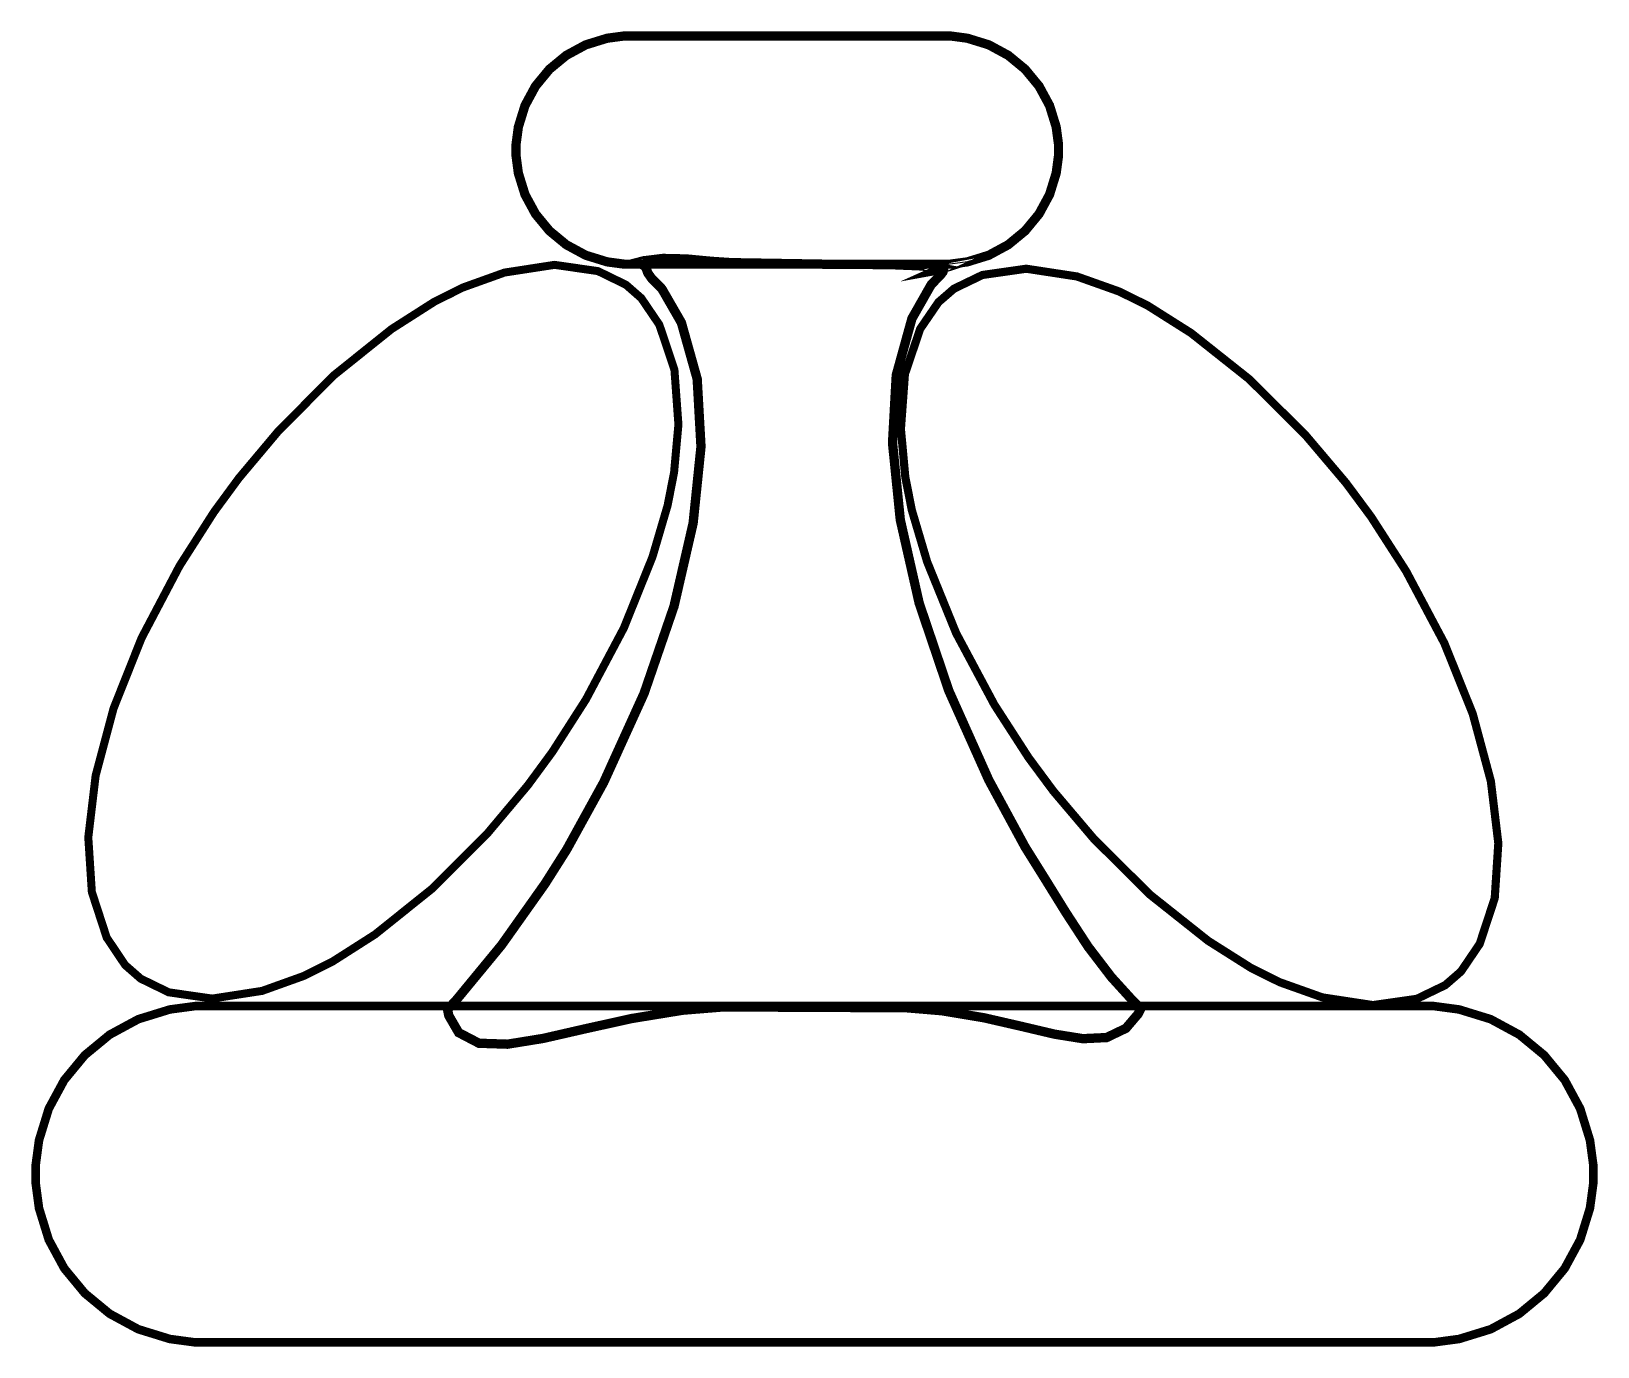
# Model space of a CAD drawing. Extents: x 0 to 5.71, y 0 to 4.81.
import ezdxf

# ---------------------------------------------------------------- set-up
doc = ezdxf.new("R2010")
doc.units = 0
doc.layers.get('0').update_dxf_attribs({"linetype": 'CONTINUOUS'})

msp = doc.modelspace()

# ---------------------------------------------------------------- linework, layer by layer
at = {"color": 0}
for points, const_width in [([(2.18522, 4.78874), (3.33106, 4.78874), (3.35206, 4.78874), (3.41521, 4.78033), (3.49349, 4.75613), (3.56429, 4.71778), (3.62592, 4.66699), (3.67671, 4.60536), (3.71506, 4.53456), (3.73926, 4.45628), (3.74772, 4.39312), (3.74772, 4.37207), (3.74772, 4.35107), (3.73926, 4.28792), (3.71506, 4.20958), (3.67671, 4.13883), (3.62592, 4.07721), (3.56429, 4.02642), (3.49349, 3.98807), (3.41521, 3.96386), (3.35206, 3.9554), (3.33106, 3.9554), (2.18522, 3.9554), (2.16417, 3.9554), (2.10101, 3.96386), (2.02268, 3.98807), (1.95193, 4.02642), (1.89031, 4.07721), (1.83951, 4.13883), (1.80117, 4.20958), (1.77696, 4.28792), (1.76856, 4.35107), (1.76856, 4.37207), (1.76856, 4.39312), (1.77696, 4.45628), (1.80117, 4.53456), (1.83951, 4.60536), (1.89031, 4.66699), (1.95193, 4.71778), (2.02268, 4.75613), (2.10101, 4.78033), (2.16417, 4.78874), (2.18522, 4.78874)], 0.033671), ([(1.85607, 2.11361), (1.81153, 2.053), (1.66607, 1.87978), (1.46322, 1.67617), (1.25363, 1.50825), (1.09798, 1.40886), (1.04324, 1.38146), (0.995118, 1.35742), (0.842122, 1.30246), (0.659885, 1.27431), (0.501357, 1.2972), (0.399143, 1.34706), (0.371636, 1.37109), (0.342339, 1.39675), (0.274957, 1.49713), (0.220811, 1.66342), (0.207844, 1.8629), (0.2347, 2.0886), (0.299968, 2.33356), (0.40229, 2.59071), (0.540311, 2.85314), (0.666504, 3.05083), (0.712674, 3.11367), (0.757161, 3.17432), (0.902615, 3.34754), (1.10547, 3.55111), (1.3151, 3.71907), (1.47076, 3.81847), (1.52556, 3.84581), (1.57363, 3.8699), (1.72657, 3.92486), (1.90886, 3.95296), (2.06739, 3.93012), (2.1696, 3.88026), (2.19715, 3.85618), (2.22558, 3.83128), (2.29144, 3.7341), (2.3464, 3.57026), (2.36094, 3.37001), (2.34517, 3.19564), (2.33404, 3.13867), (2.32156, 3.07493), (2.26639, 2.88699), (2.16183, 2.62717), (2.02387, 2.36686), (1.90093, 2.17475), (1.85607, 2.11361)], 0.029277), ([(2.58806, 3.96039), (2.56142, 3.9605), (2.4815, 3.96582), (2.3909, 3.97439), (2.30469, 3.9764), (2.23421, 3.96778), (2.21153, 3.96186), (2.21804, 3.95942), (2.23665, 3.94954), (2.24393, 3.93858), (2.24924, 3.92329), (2.26303, 3.90369), (2.26856, 3.89806), (2.30072, 3.8654), (2.37175, 3.74208), (2.42947, 3.53629), (2.44331, 3.28933), (2.41461, 3.00993), (2.34489, 2.70671), (2.23562, 2.38835), (2.08826, 2.06358), (1.95389, 1.81933), (1.90429, 1.741), (1.87381, 1.69293), (1.7156, 1.46963), (1.55181, 1.27067), (1.51856, 1.2347), (1.52306, 1.2124), (1.55919, 1.15007), (1.63331, 1.11133), (1.73725, 1.10786), (1.86724, 1.12891), (2.01964, 1.16374), (2.19065, 1.20161), (2.37668, 1.23188), (2.52462, 1.24392), (2.57394, 1.24371), (3.14908, 1.24105), (3.19211, 1.24089), (3.32118, 1.23003), (3.47575, 1.20432), (3.61301, 1.17285), (3.73324, 1.14448), (3.83658, 1.12793), (3.92333, 1.13211), (3.99365, 1.16585), (4.03808, 1.2181), (4.04785, 1.23796), (4.01986, 1.26552), (3.94049, 1.35292), (3.85579, 1.46376), (3.77393, 1.58946), (3.69993, 1.70904), (3.67513, 1.74875), (3.62597, 1.82742), (3.49317, 2.07249), (3.34744, 2.39844), (3.23942, 2.71793), (3.17046, 3.02219), (3.14214, 3.30263), (3.15582, 3.55046), (3.213, 3.757), (3.28315, 3.88064), (3.31511, 3.91351), (3.31819, 3.91672), (3.32633, 3.92751), (3.3279, 3.93494), (3.32314, 3.93756), (3.3156, 3.93712), (3.3086, 3.93539), (3.30567, 3.93408), (3.31017, 3.9349), (3.32178, 3.93837), (3.32563, 3.93961), (3.30425, 3.94353), (3.23915, 3.94949), (3.13715, 3.95367), (3.03315, 3.95458), (2.96392, 3.95454), (2.94086, 3.95458), (2.58806, 3.96039)], 0.034051), ([(3.68381, 2.09283), (3.72889, 2.03196), (3.87614, 1.85813), (4.08149, 1.65381), (4.29368, 1.48529), (4.45128, 1.38552), (4.50672, 1.35802), (4.55544, 1.33388), (4.71024, 1.27875), (4.89481, 1.25054), (5.05528, 1.27344), (5.15875, 1.32341), (5.18668, 1.3476), (5.21625, 1.37332), (5.2845, 1.47413), (5.33931, 1.64094), (5.35243, 1.84119), (5.32525, 2.06776), (5.25917, 2.31358), (5.15554, 2.57167), (5.01579, 2.83496), (4.88807, 3.03342), (4.84136, 3.09646), (4.79622, 3.15739), (4.64899, 3.33122), (4.44368, 3.53554), (4.23144, 3.70404), (4.07383, 3.80382), (4.01844, 3.83128), (3.96967, 3.85547), (3.81489, 3.9106), (3.63032, 3.93881), (3.46989, 3.9159), (3.36643, 3.86594), (3.33854, 3.84169), (3.30974, 3.81674), (3.243, 3.71913), (3.18739, 3.55474), (3.17269, 3.35379), (3.18864, 3.17876), (3.19993, 3.12158), (3.21257, 3.05757), (3.26839, 2.86903), (3.37424, 2.60829), (3.51389, 2.347), (3.63835, 2.15419), (3.68381, 2.09283)], 0.029759), ([(0.629557, 1.24707), (5.08529, 1.24707), (5.11626, 1.24707), (5.20931, 1.23465), (5.32471, 1.199), (5.42904, 1.14252), (5.51981, 1.06765), (5.59467, 0.976887), (5.65115, 0.872558), (5.68679, 0.757215), (5.69928, 0.664171), (5.69928, 0.633137), (5.69928, 0.60216), (5.68679, 0.509115), (5.65115, 0.393718), (5.59467, 0.289387), (5.51981, 0.198622), (5.42904, 0.123752), (5.32471, 0.067274), (5.20931, 0.03163), (5.11626, 0.019151), (5.08529, 0.019151), (0.629557, 0.019151), (0.598525, 0.019151), (0.505479, 0.03163), (0.390136, 0.067274), (0.285807, 0.123752), (0.195042, 0.198622), (0.120171, 0.289387), (0.063694, 0.393718), (0.028049, 0.509115), (0.015625, 0.60216), (0.015625, 0.633137), (0.015625, 0.664171), (0.028049, 0.757215), (0.063694, 0.872558), (0.120171, 0.976887), (0.195042, 1.06765), (0.285807, 1.14252), (0.390136, 1.199), (0.505479, 1.23465), (0.598525, 1.24707), (0.629557, 1.24707)], 0.03125)]:
    msp.add_lwpolyline(points, close=True, dxfattribs=dict(at, const_width=const_width))
at = {"color": 7}
for points in [[(2.18522, 4.78874), (3.33106, 4.78874), (3.35206, 4.78874), (3.41521, 4.78033), (3.49349, 4.75613), (3.56429, 4.71778), (3.62592, 4.66699), (3.67671, 4.60536), (3.71506, 4.53456), (3.73926, 4.45628), (3.74772, 4.39312), (3.74772, 4.37207), (3.74772, 4.35107), (3.73926, 4.28792), (3.71506, 4.20958), (3.67671, 4.13883), (3.62592, 4.07721), (3.56429, 4.02642), (3.49349, 3.98807), (3.41521, 3.96386), (3.35206, 3.9554), (3.33106, 3.9554), (2.18522, 3.9554), (2.16417, 3.9554), (2.10101, 3.96386), (2.02268, 3.98807), (1.95193, 4.02642), (1.89031, 4.07721), (1.83951, 4.13883), (1.80117, 4.20958), (1.77696, 4.28792), (1.76856, 4.35107), (1.76856, 4.37207), (1.76856, 4.39312), (1.77696, 4.45628), (1.80117, 4.53456), (1.83951, 4.60536), (1.89031, 4.66699), (1.95193, 4.71778), (2.02268, 4.75613), (2.10101, 4.78033), (2.16417, 4.78874), (2.18522, 4.78874)], [(1.85607, 2.11361), (1.81153, 2.053), (1.66607, 1.87978), (1.46322, 1.67617), (1.25363, 1.50825), (1.09798, 1.40886), (1.04324, 1.38146), (0.995117, 1.35742), (0.842122, 1.30246), (0.659885, 1.27431), (0.501357, 1.2972), (0.399143, 1.34706), (0.371636, 1.37109), (0.342339, 1.39675), (0.274957, 1.49713), (0.220811, 1.66342), (0.207844, 1.8629), (0.2347, 2.0886), (0.299968, 2.33356), (0.402289, 2.59071), (0.54031, 2.85314), (0.666504, 3.05083), (0.712674, 3.11367), (0.757161, 3.17432), (0.902615, 3.34754), (1.10547, 3.55111), (1.3151, 3.71907), (1.47076, 3.81847), (1.52556, 3.84581), (1.57363, 3.8699), (1.72657, 3.92486), (1.90886, 3.95296), (2.06739, 3.93012), (2.1696, 3.88026), (2.19715, 3.85618), (2.22558, 3.83128), (2.29144, 3.7341), (2.3464, 3.57026), (2.36094, 3.37001), (2.34517, 3.19564), (2.33404, 3.13867), (2.32156, 3.07493), (2.26639, 2.88699), (2.16183, 2.62717), (2.02387, 2.36686), (1.90093, 2.17475), (1.85607, 2.11361)], [(2.58806, 3.96039), (2.56142, 3.9605), (2.4815, 3.96582), (2.3909, 3.97439), (2.30469, 3.9764), (2.23421, 3.96778), (2.21153, 3.96186), (2.21804, 3.95942), (2.23665, 3.94954), (2.24393, 3.93858), (2.24924, 3.92329), (2.26303, 3.90369), (2.26856, 3.89806), (2.30072, 3.8654), (2.37175, 3.74208), (2.42947, 3.53629), (2.44331, 3.28933), (2.41461, 3.00993), (2.34489, 2.70671), (2.23562, 2.38835), (2.08826, 2.06358), (1.95389, 1.81933), (1.90429, 1.741), (1.87381, 1.69293), (1.7156, 1.46963), (1.55181, 1.27067), (1.51856, 1.2347), (1.52306, 1.2124), (1.55919, 1.15007), (1.63331, 1.11133), (1.73725, 1.10786), (1.86724, 1.12891), (2.01964, 1.16374), (2.19065, 1.20161), (2.37668, 1.23188), (2.52462, 1.24392), (2.57394, 1.24371), (3.14908, 1.24105), (3.19211, 1.24089), (3.32118, 1.23003), (3.47575, 1.20432), (3.61301, 1.17285), (3.73324, 1.14448), (3.83658, 1.12793), (3.92333, 1.13211), (3.99365, 1.16585), (4.03808, 1.2181), (4.04785, 1.23796), (4.01986, 1.26552), (3.94049, 1.35292), (3.85579, 1.46376), (3.77393, 1.58946), (3.69993, 1.70904), (3.67513, 1.74875), (3.62597, 1.82742), (3.49317, 2.07249), (3.34744, 2.39844), (3.23942, 2.71793), (3.17046, 3.02219), (3.14214, 3.30263), (3.15582, 3.55046), (3.213, 3.757), (3.28315, 3.88064), (3.31511, 3.91351), (3.31819, 3.91672), (3.32633, 3.92751), (3.3279, 3.93494), (3.32314, 3.93756), (3.3156, 3.93712), (3.3086, 3.93539), (3.30567, 3.93408), (3.31017, 3.9349), (3.32178, 3.93837), (3.32563, 3.93961), (3.30425, 3.94353), (3.23915, 3.94949), (3.13715, 3.95367), (3.03315, 3.95458), (2.96392, 3.95454), (2.94086, 3.95458), (2.58806, 3.96039)], [(3.68381, 2.09283), (3.72889, 2.03196), (3.87614, 1.85813), (4.08149, 1.65381), (4.29368, 1.48529), (4.45128, 1.38552), (4.50672, 1.35802), (4.55544, 1.33388), (4.71024, 1.27875), (4.89481, 1.25054), (5.05528, 1.27344), (5.15875, 1.32341), (5.18668, 1.3476), (5.21625, 1.37332), (5.2845, 1.47413), (5.33931, 1.64094), (5.35243, 1.84119), (5.32525, 2.06776), (5.25917, 2.31358), (5.15554, 2.57167), (5.01579, 2.83496), (4.88807, 3.03342), (4.84136, 3.09646), (4.79622, 3.15739), (4.64899, 3.33122), (4.44368, 3.53554), (4.23144, 3.70404), (4.07383, 3.80382), (4.01844, 3.83128), (3.96967, 3.85547), (3.81489, 3.9106), (3.63032, 3.93881), (3.46989, 3.9159), (3.36643, 3.86594), (3.33854, 3.84169), (3.30974, 3.81674), (3.243, 3.71913), (3.18739, 3.55474), (3.17269, 3.35379), (3.18864, 3.17876), (3.19993, 3.12158), (3.21257, 3.05757), (3.26839, 2.86903), (3.37424, 2.60829), (3.51389, 2.347), (3.63835, 2.15419), (3.68381, 2.09283)], [(0.629557, 1.24707), (5.08529, 1.24707), (5.11626, 1.24707), (5.20931, 1.23465), (5.32471, 1.199), (5.42904, 1.14252), (5.51981, 1.06765), (5.59467, 0.976887), (5.65115, 0.872558), (5.68679, 0.757215), (5.69928, 0.664171), (5.69928, 0.633137), (5.69928, 0.60216), (5.68679, 0.509115), (5.65115, 0.393718), (5.59467, 0.289387), (5.51981, 0.198622), (5.42904, 0.123752), (5.32471, 0.067274), (5.20931, 0.03163), (5.11626, 0.019151), (5.08529, 0.019151), (0.629557, 0.019151), (0.598525, 0.019151), (0.505479, 0.03163), (0.390136, 0.067274), (0.285807, 0.123752), (0.195042, 0.198622), (0.120171, 0.289387), (0.063694, 0.393718), (0.028049, 0.509115), (0.015625, 0.60216), (0.015625, 0.633137), (0.015625, 0.664171), (0.028049, 0.757215), (0.063694, 0.872558), (0.120171, 0.976887), (0.195042, 1.06765), (0.285807, 1.14252), (0.390136, 1.199), (0.505479, 1.23465), (0.598525, 1.24707), (0.629557, 1.24707)]]:
    msp.add_lwpolyline(points, close=True, dxfattribs=at)

doc.saveas('drawing.dxf')
